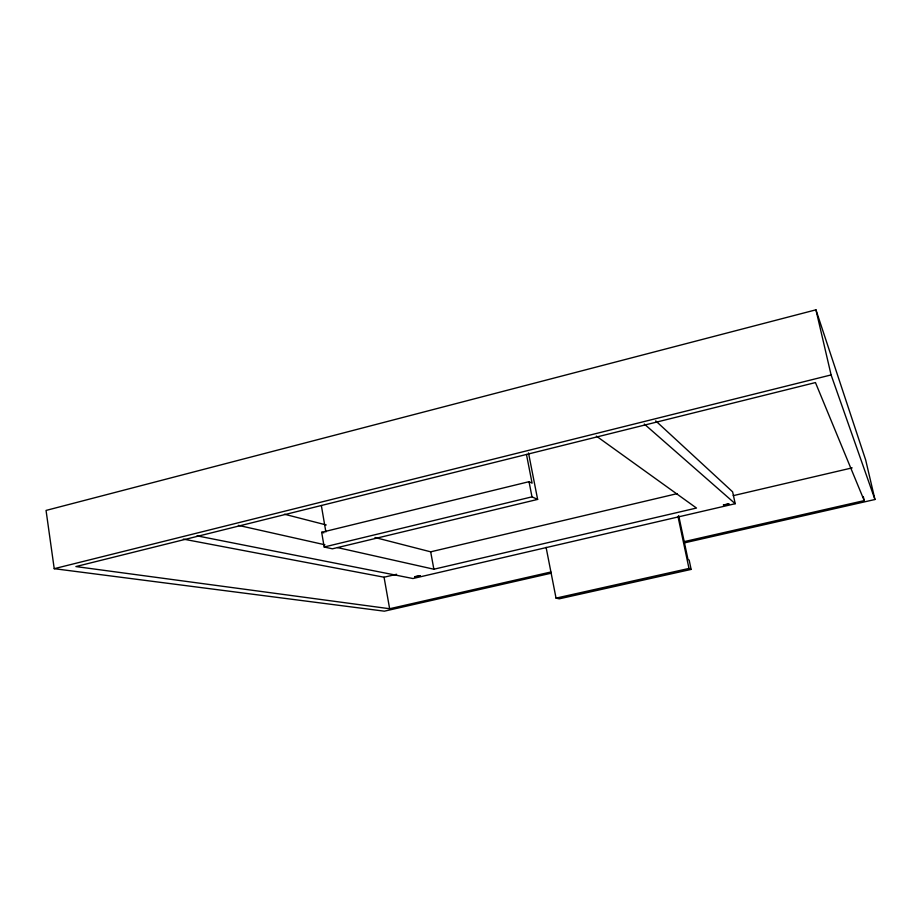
<?xml version="1.0" encoding="UTF-8"?>
<svg xmlns="http://www.w3.org/2000/svg" width="921" height="921" viewBox="0 0 921 921"><rect width="100%" height="100%" fill="white"/><g stroke="black" fill="none" stroke-linecap="round" stroke-linejoin="round"><path stroke-width="1.38" d="M684.326 542.895L874.95 499.504L865.705 460.086L815.937 309.824L46.05 510.43L54.224 568.683L384.368 611.176L551.161 573.207M54.224 568.683L831.099 374.928L874.95 499.504M528.504 452.948L537.634 499.412L332.4 548.812L324.18 547.005L321.671 532.292L529.022 481.683L532.096 483.18L526.467 454.467M324.18 547.005L531.993 496.845L537.634 499.412M374.985 537.507L430.683 551.829L677.292 493.61M183.36 539.119L384.057 577.214L396.617 574.278M733.208 495.659L852.155 467.88M337.523 547.604L433.872 569.224L696.483 508.047L596.359 436.094M655.706 420.874L732.621 491.837L735.211 503.706L412.93 578.526L197.013 535.838M684.211 541.617L864.22 500.61L815.453 382.572L75.89 566.565L389.641 608.735L550.873 571.999M546.084 547.316L556.042 598.12L688.989 568.441L691.13 569.408L689.161 560.083L687.999 559.519L678.685 515.587M691.13 569.408L559.254 598.823L556.042 598.12M238.389 525.373L324.952 544.795M321.671 532.292L323.893 532.833M284.474 514.229L326.253 524.97M644.297 424.04L735.211 503.706M863.276 496.557L864.22 500.61M815.937 309.824L831.099 374.928M677.983 516.474L688.989 568.441M529.022 481.683L531.993 496.845M430.683 551.829L433.872 569.224M384.057 577.214L389.641 608.735M321.348 505.502L325.884 531.981M414.784 576.73L420.137 575.798L414.784 576.73M723.434 504.996L728.879 503.948L723.434 504.996"/></g></svg>
